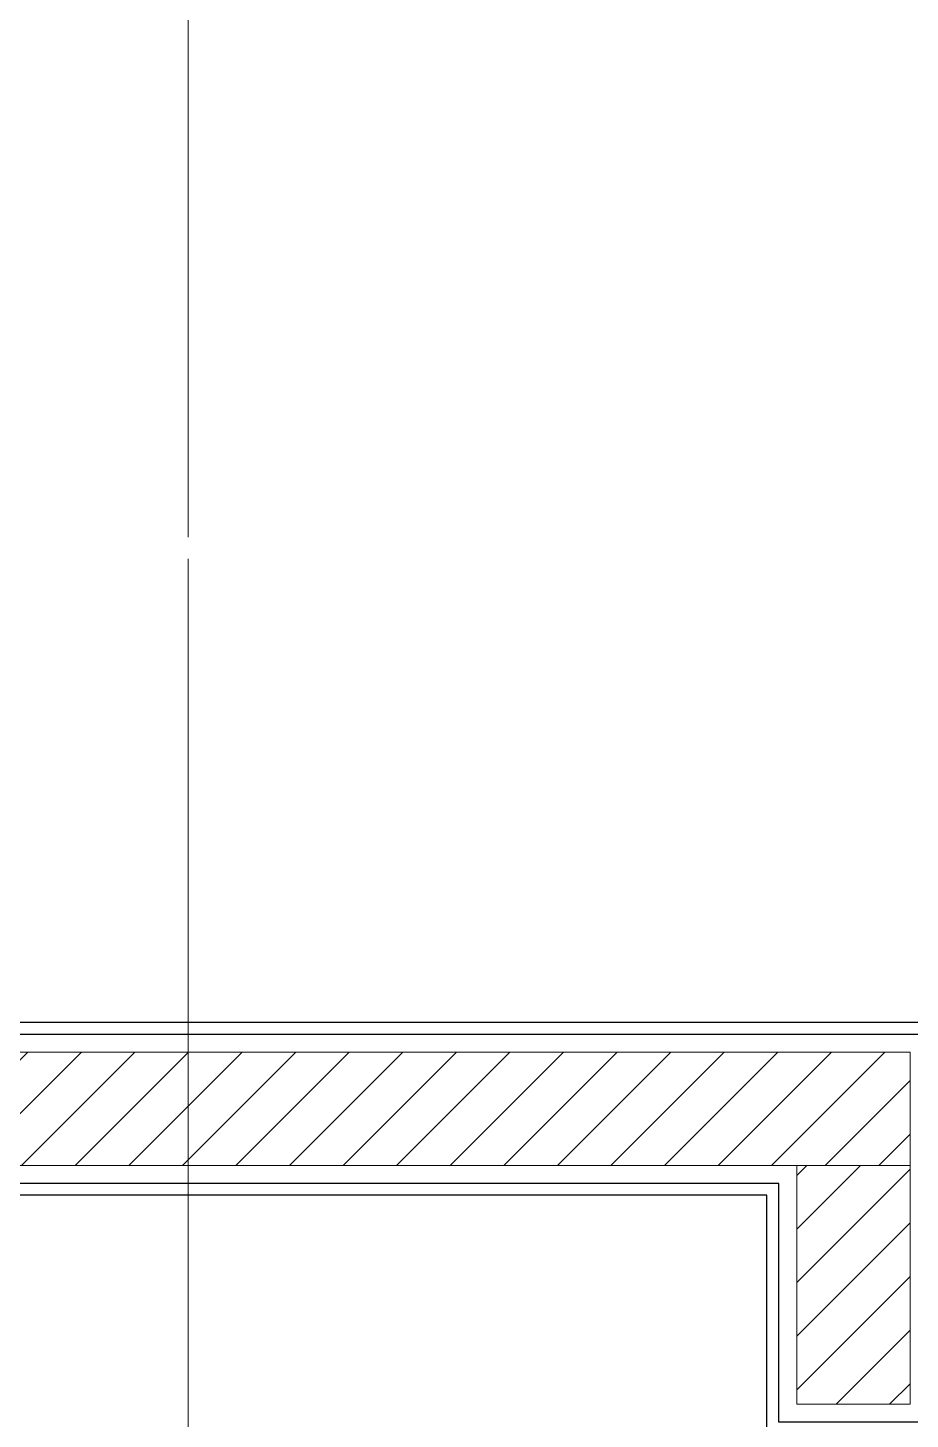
# Model space of a CAD drawing. Header units: millimetres. Extents: x -343543 to 400519, y -115663 to 104219.
# Drawn here: x -333598 to -332858, y 4148 to 5313 of the extents above; entities that cross this region are included whole.
import ezdxf
from ezdxf.xclip import XClip

# ---------------------------------------------------------------- set-up
doc = ezdxf.new("R2010")
doc.units = ezdxf.units.MM
doc.header["$XCLIPFRAME"] = 0
doc.linetypes.add('XREF MAT BANG TUONG XAY$0$CENTER', pattern=[50.8, 31.75, -6.35, 6.35, -6.35])
doc.layers.get('0').update_dxf_attribs({"color": 231, "lineweight": 0})
for name, color, linetype, lineweight in [('A-SYMBOLS', 10, 'Continuous', 13), ('XREF MAT BANG TUONG XAY$0$01.Xref _MB T1$0$A-TEXT', 8, 'Continuous', 25), ('XREF MAT BANG TUONG XAY$0$A-GRID', 8, 'XREF MAT BANG TUONG XAY$0$CENTER', 15), ('XREF MAT BANG TUONG XAY$0$A-WALL-INT', 8, 'Continuous', 9)]:
    doc.layers.add(name, color=color, linetype=linetype, lineweight=lineweight)
for name, color, linetype in [('XREF MAT BANG TUONG XAY$0$A-FNSH', 8, 'Continuous'), ('XREF MAT BANG TUONG XAY$0$A-FURN', 8, 'Continuous'), ('XREF MAT BANG TUONG XAY$0$A-PATT', 8, 'Continuous')]:
    doc.layers.add(name, color=color, linetype=linetype)

# ---------------------------------------------------------------- blocks, each defined once
blk = doc.blocks.new('XREF MAT BANG TUONG XAY$0$00.xref_IKIGAI_Truc')
at = {"layer": 'XREF MAT BANG TUONG XAY$0$A-GRID', "color": 8, "ltscale": 20}
blk.add_lwpolyline([(5100, -3895), (5100, 22924.4)], dxfattribs=at)
blk = doc.blocks.new('*U223')
at = {"layer": 'XREF MAT BANG TUONG XAY$0$A-PATT'}
h = blk.add_hatch(dxfattribs=at)
h.set_pattern_fill('ANSI31', color=8, scale=10)
h.set_pattern_definition([(45, (35646.79, -11178.564), (-22.45064, 22.45064), [])])
h.paths.add_polyline_path([(-38.7, 47.5), (161.3, 47.5), (161.3, -47.5), (-38.7, -47.5)])
at = {"layer": 'XREF MAT BANG TUONG XAY$0$A-WALL-INT', "color": 8}
blk.add_lwpolyline([(-38.7, 47.5), (161.3, 47.5), (161.3, -47.5), (-38.7, -47.5)], close=True, dxfattribs=at)
blk = doc.blocks.new('*U224')
at = {"layer": 'XREF MAT BANG TUONG XAY$0$A-PATT'}
h = blk.add_hatch(dxfattribs=at)
h.set_pattern_fill('ANSI31', color=8, scale=10)
h.set_pattern_definition([(45, (36991.79, -11178.564), (-22.45064, 22.45064), [])])
h.paths.add_polyline_path([(-38.7, 47.5), (1506.3, 47.5), (1506.3, -47.5), (-38.7, -47.5)])
at = {"layer": 'XREF MAT BANG TUONG XAY$0$A-WALL-INT', "color": 8}
blk.add_lwpolyline([(-38.7, 47.5), (1506.3, 47.5), (1506.3, -47.5), (-38.7, -47.5)], close=True, dxfattribs=at)
blk = doc.blocks.new('XREF MAT BANG TUONG XAY$0$01.Xref _MB T1$0$Phong tam')
at = {"layer": 'XREF MAT BANG TUONG XAY$0$A-FURN', "color": 8, "rotation": 180}
blk.add_blockref('*U224', (-2938.7, 1407.5), dxfattribs=at)
at = {"layer": 'XREF MAT BANG TUONG XAY$0$A-FURN', "color": 8, "xscale": -1.000000000000001, "rotation": 90}
blk.add_blockref('*U223', (-2947.5, 1321.3), dxfattribs=at)
blk = doc.blocks.new('XREF MAT BANG TUONG XAY$0$xref_IKIGAI_Cot')
at = {"layer": 'XREF MAT BANG TUONG XAY$0$A-GRID', "color": 8, "ltscale": 20}
blk.add_lwpolyline([(5100, -3895), (5100, 22924.4)], dxfattribs=at)
blk = doc.blocks.new('01.Xref _MB T1')
at = {"color": 8}
blk.add_blockref('XREF MAT BANG TUONG XAY$0$00.xref_IKIGAI_Truc', (0.00011, 0), dxfattribs=at)
at = {"layer": 'XREF MAT BANG TUONG XAY$0$01.Xref _MB T1$0$A-TEXT', "color": 8}
blk.add_blockref('XREF MAT BANG TUONG XAY$0$01.Xref _MB T1$0$Phong tam', (8605.00011, 2999.99999), dxfattribs=at)
at = {"layer": 'XREF MAT BANG TUONG XAY$0$A-FNSH', "color": 8}
for points in [[(4184.98961, 9965.00167), (4184.98236, 4479.99998), (5730.00011, 4479.99998), (5730.00011, 4134.99998), (5585.00011, 4134.99998), (5585.00011, 4334.99989), (4184.9822, 4335.00176), (4184.98098, 3424.99996), (4274.98136, 3424.99996), (4274.98136, 3234.99987), (5585.00065, 3235.00003), (5585.00065, 3429.9998), (5730.00065, 3430.00006), (5730.00065, 3235.00016), (6819.99957, 3235.00016), (6819.99957, 3435.00006), (6965.00011, 3434.9998)], [(4174.98962, 9975.00168), (4174.98235, 4469.99998), (5720.00011, 4469.99998), (5720.00011, 4144.99998), (5595.00011, 4144.99998), (5595.00011, 4344.99988), (4174.98221, 4345.00177), (4174.98096, 3414.99996), (4264.98136, 3414.99996), (4264.98136, 3224.99987), (5595.00065, 3225.00003), (5595.00065, 3419.99982), (5720.00065, 3420.00004), (5720.00065, 3225.00016), (6829.99957, 3225.00016), (6829.99957, 3425.00004), (6955.00011, 3424.99982)]]:
    blk.add_lwpolyline(points, dxfattribs=at)
at = {"color": 8}
ref = blk.add_blockref('XREF MAT BANG TUONG XAY$0$xref_IKIGAI_Cot', (-0.00927, -0.00001), dxfattribs=at)
XClip(ref).set_block_clipping_path([(-1610.3425959283, -2225.6693134198), (41829.1295208634, 21555.8819575264)])

msp = doc.modelspace()

# ---------------------------------------------------------------- block references
at = {"layer": 'A-SYMBOLS'}
msp.add_blockref('01.Xref _MB T1', (-338563.5, 0), dxfattribs=at)

doc.saveas('drawing.dxf')
